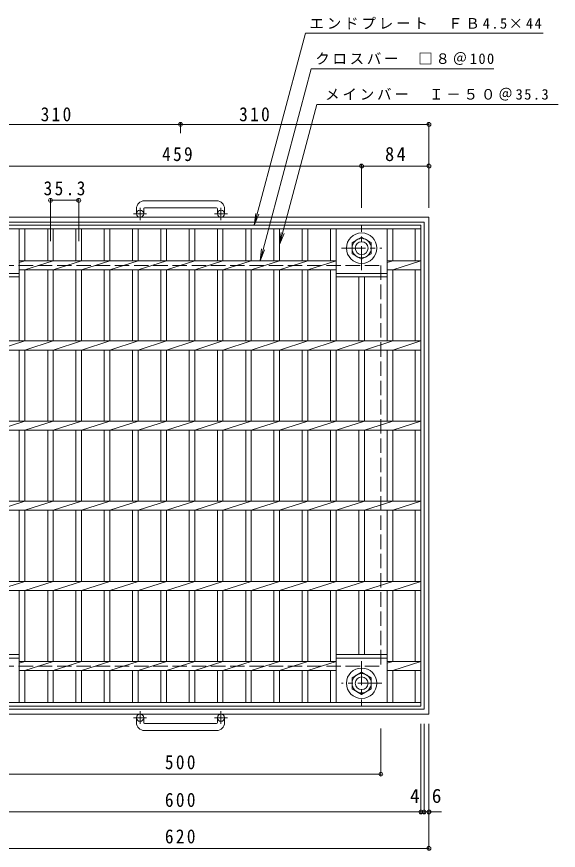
# Model space of a CAD drawing. Units: millimetres at full size, sheet at 1:6. Extents: x -857 to 1055, y -824 to 771.
# Drawn here: x -469 to 207, y -269 to 771 of the extents above; entities that cross this region are included whole.
import ezdxf
from ezdxf.enums import TextEntityAlignment as Align

# ---------------------------------------------------------------- set-up
doc = ezdxf.new("R2010")
doc.units = ezdxf.units.MM
doc.header["$LTSCALE"] = 6
doc.header["$PDMODE"] = 32
doc.header["$PDSIZE"] = 4.8
doc.linetypes.add('CHAIN1', pattern=[8, 5, -1, 1, -1])
doc.linetypes.add('DASHED3', pattern=[4, 3, -1])
for name, color, linetype, lineweight in [('E-1', 2, 'Continuous', 9), ('E-2', 3, 'Continuous', 9), ('E-4', 7, 'Continuous', 9), ('E-5', 7, 'Continuous', 9)]:
    doc.layers.add(name, color=color, linetype=linetype, lineweight=lineweight)
doc.styles.add('ＭＳ ゴシック', font='')
doc.styles.get('ＭＳ ゴシック').set_extended_font_data('MS Gothic')

msp = doc.modelspace()

# ---------------------------------------------------------------- linework, layer by layer
at = {"layer": 'E-1'}
for p, q in [((-219.042, 541.545), (-309.042, 541.545)), ((-319.042, 531.546), (-319.042, 525.446)), ((-310.042, 531.546), (-310.042, 525.446)), ((-309.042, 532.546), (-219.042, 532.546)), ((-218.042, 531.546), (-218.042, 525.446)), ((-209.042, 531.546), (-209.042, 525.446)), ((-574.041, 520.946), (45.958, 520.946)), ((45.958, 520.946), (45.958, -99.054)), ((-568.041, 514.946), (39.958, 514.946)), ((39.958, 514.946), (39.958, -93.054)), ((-50.041, 489.374), (-38.041, 496.302)), ((-50.041, 475.518), (-50.041, 489.374)), ((-38.041, 496.302), (-26.041, 489.374)), ((-26.041, 489.374), (-26.041, 475.518)), ((-38.041, 468.589), (-50.041, 475.518)), ((-26.041, 475.518), (-38.041, 468.589)), ((-568.041, -93.054), (39.958, -93.054)), ((-574.041, -99.054), (45.958, -99.054)), ((-319.042, -109.655), (-319.042, -103.555)), ((-310.042, -109.655), (-310.042, -103.555)), ((-218.042, -109.655), (-218.042, -103.555)), ((-209.042, -109.655), (-209.042, -103.555)), ((-309.042, -110.655), (-219.042, -110.655)), ((-219.042, -119.655), (-309.042, -119.655))]:
    msp.add_line(p, q, dxfattribs=at)
at = {"layer": 'E-1', "linetype": 'CHAIN1'}
for p, q in [((-314.542, 517.338), (-314.542, 532.936)), ((-213.541, 517.338), (-213.541, 532.936)), ((-306.378, 525.446), (-322.786, 525.446)), ((-205.379, 525.446), (-221.786, 525.446)), ((-38.041, 454.809), (-38.041, 510.083)), ((-63.178, 482.446), (-12.905, 482.446)), ((-38.041, -32.918), (-38.041, -88.192)), ((-12.905, -60.555), (-63.178, -60.555)), ((-306.378, -103.555), (-322.786, -103.555)), ((-314.542, -95.448), (-314.542, -111.045)), ((-205.379, -103.555), (-221.786, -103.555)), ((-213.541, -95.448), (-213.541, -111.045))]:
    msp.add_line(p, q, dxfattribs=at)
at = {"layer": 'E-1', "linetype": 'DASHED3'}
for p, q in [((-514.042, 460.946), (-14.041, 460.946)), ((-14.041, 460.946), (-14.041, -39.055)), ((-514.042, -39.055), (-14.041, -39.055))]:
    msp.add_line(p, q, dxfattribs=at)
at = {"layer": 'E-1'}
msp.add_lwpolyline([(-50.042, -67.483), (-50.042, -53.627), (-38.041, -46.698), (-26.042, -53.627), (-26.042, -67.483), (-38.041, -74.411)], close=True, dxfattribs=at)
for centre, radius in [((-314.542, 525.446), 4.5), ((-213.541, 525.446), 4.5), ((-38.041, 482.446), 19), ((-38.041, 482.446), 12), ((-38.041, 482.446), 8), ((-38.041, -60.555), 19), ((-38.041, -60.555), 12), ((-38.041, -60.555), 8), ((-314.542, -103.555), 4.5), ((-213.541, -103.555), 4.5)]:
    msp.add_circle(centre, radius, dxfattribs=at)
for centre, radius, start, end in [((-309.042, 531.546), 10, 90, 180), ((-219.042, 531.546), 10, 0, 90), ((-309.042, 531.546), 1, 90, 180), ((-219.042, 531.546), 1, 0, 90), ((-309.042, -109.655), 10, 180, 270), ((-309.042, -109.655), 1, 180, 270), ((-219.042, -109.655), 10, 270, 0), ((-219.042, -109.655), 1, 270, 0)]:
    msp.add_arc(centre, radius, start, end, dxfattribs=at)
at = {"layer": 'E-2'}
for p, q in [((-564.041, 510.946), (35.958, 510.946)), ((35.958, -89.055), (35.958, 510.946)), ((-564.041, 506.446), (35.958, 506.446)), ((-465.241, 366.596), (-465.241, 506.446)), ((-458.241, 466.595), (-458.241, 506.446)), ((-429.841, 466.595), (-429.841, 506.446)), ((-422.841, 466.595), (-422.841, 506.446)), ((-394.541, 466.595), (-394.541, 506.446)), ((-387.541, 466.595), (-387.541, 506.446)), ((-359.241, 466.595), (-359.241, 506.446)), ((-352.241, 466.595), (-352.241, 506.446)), ((-323.941, 466.595), (-323.941, 506.446)), ((-316.941, 466.595), (-316.941, 506.446)), ((-288.641, 466.595), (-288.641, 506.446)), ((-281.641, 466.595), (-281.641, 506.446)), ((-253.341, 466.595), (-253.341, 506.446)), ((-246.341, 466.595), (-246.341, 506.446)), ((-218.041, 466.595), (-218.041, 506.446)), ((-211.041, 466.595), (-211.041, 506.446)), ((-182.741, 466.595), (-182.741, 506.446)), ((-175.741, 466.595), (-175.741, 506.446)), ((-147.441, 466.595), (-147.441, 506.446)), ((-140.441, 466.595), (-140.441, 506.446)), ((-112.141, 466.595), (-112.141, 506.446)), ((-105.141, 466.595), (-105.141, 506.446)), ((-76.841, 466.595), (-76.841, 506.446)), ((-69.841, 366.596), (-69.841, 506.446)), ((-6.241, 366.596), (-6.241, 506.446)), ((0.759, 466.595), (0.759, 506.446)), ((28.958, 466.595), (28.958, 506.446)), ((-465.241, 464.356), (-458.241, 466.596)), ((-465.241, 466.595), (-69.846, 466.595)), ((-458.241, 455.297), (-422.841, 466.596)), ((-422.841, 455.297), (-387.541, 466.596)), ((-387.541, 455.297), (-352.241, 466.596)), ((-352.242, 455.297), (-316.942, 466.596)), ((-316.942, 455.297), (-281.642, 466.596)), ((-281.642, 455.297), (-246.342, 466.596)), ((-246.342, 455.297), (-211.042, 466.596)), ((-211.042, 455.297), (-175.742, 466.596)), ((-175.742, 455.297), (-140.442, 466.596)), ((-140.442, 455.297), (-105.142, 466.596)), ((-105.143, 455.297), (-69.846, 466.595)), ((-6.241, 464.356), (0.757, 466.596)), ((-6.241, 466.595), (35.958, 466.595)), ((0.759, 455.296), (35.958, 466.595)), ((-528.841, 450.946), (-465.241, 450.946)), ((-465.241, 455.296), (-69.841, 455.296)), ((-458.241, 366.596), (-458.241, 455.296)), ((-429.841, 366.596), (-429.841, 455.296)), ((-422.841, 366.596), (-422.841, 455.296)), ((-394.541, 366.596), (-394.541, 455.296)), ((-387.541, 366.596), (-387.541, 455.296)), ((-359.241, 366.596), (-359.241, 455.296)), ((-352.241, 366.596), (-352.241, 455.296)), ((-323.941, 366.596), (-323.941, 455.296)), ((-316.941, 366.596), (-316.941, 455.296)), ((-288.641, 366.596), (-288.641, 455.296)), ((-281.641, 366.596), (-281.641, 455.296)), ((-253.341, 366.596), (-253.341, 455.296)), ((-246.341, 366.596), (-246.341, 455.296)), ((-218.041, 366.596), (-218.041, 455.296)), ((-211.041, 366.596), (-211.041, 455.296)), ((-182.741, 366.596), (-182.741, 455.296)), ((-175.741, 366.596), (-175.741, 455.296)), ((-147.441, 366.596), (-147.441, 455.296)), ((-140.441, 366.596), (-140.441, 455.296)), ((-112.141, 366.596), (-112.141, 455.296)), ((-105.141, 366.596), (-105.141, 455.296)), ((-76.841, 366.596), (-76.841, 455.296)), ((-69.846, 451.796), (-69.841, 451.797)), ((-69.841, 450.946), (-6.241, 450.946)), ((-6.241, 455.296), (35.958, 455.296)), ((0.759, 366.596), (0.759, 455.296)), ((28.958, 366.596), (28.958, 455.296)), ((-528.841, 446.446), (-465.241, 446.446)), ((-69.841, 446.446), (-6.241, 446.446)), ((-41.542, 366.596), (-41.542, 446.446)), ((-34.542, 366.596), (-34.542, 446.446)), ((-564.041, 366.596), (35.958, 366.596)), ((-493.541, 355.296), (-458.241, 366.596)), ((-458.241, 355.296), (-422.841, 366.596)), ((-422.841, 355.296), (-387.541, 366.596)), ((-387.541, 355.296), (-352.241, 366.596)), ((-352.242, 355.296), (-316.942, 366.596)), ((-316.942, 355.296), (-281.642, 366.596)), ((-281.642, 355.296), (-246.342, 366.596)), ((-246.342, 355.296), (-211.042, 366.596)), ((-211.042, 355.296), (-175.742, 366.596)), ((-175.742, 355.296), (-140.442, 366.596)), ((-140.442, 355.296), (-105.142, 366.596)), ((-105.143, 355.296), (-69.842, 366.596)), ((-69.843, 355.296), (-34.543, 366.596)), ((-34.543, 355.296), (0.757, 366.596)), ((0.759, 355.296), (35.958, 366.596)), ((-564.041, 355.296), (35.958, 355.296)), ((-465.241, 266.595), (-465.241, 355.296)), ((-458.241, 266.595), (-458.241, 355.296)), ((-429.841, 266.595), (-429.841, 355.296)), ((-422.841, 266.595), (-422.841, 355.296)), ((-394.541, 266.595), (-394.541, 355.296)), ((-387.541, 266.595), (-387.541, 355.296)), ((-359.241, 266.595), (-359.241, 355.296)), ((-352.241, 266.595), (-352.241, 355.296)), ((-323.941, 266.595), (-323.941, 355.296)), ((-316.941, 266.595), (-316.941, 355.296)), ((-288.641, 266.595), (-288.641, 355.296)), ((-281.641, 266.595), (-281.641, 355.296)), ((-253.341, 266.595), (-253.341, 355.296)), ((-246.341, 266.595), (-246.341, 355.296)), ((-218.041, 266.595), (-218.041, 355.296)), ((-211.041, 266.595), (-211.041, 355.296)), ((-182.741, 266.595), (-182.741, 355.296)), ((-175.741, 266.595), (-175.741, 355.296)), ((-147.441, 266.595), (-147.441, 355.296)), ((-140.441, 266.595), (-140.441, 355.296)), ((-112.141, 266.595), (-112.141, 355.296)), ((-105.141, 266.595), (-105.141, 355.296)), ((-76.841, 266.595), (-76.841, 355.296)), ((-69.841, 266.595), (-69.841, 355.296)), ((-41.542, 266.595), (-41.542, 355.296)), ((-34.542, 266.595), (-34.542, 355.296)), ((-6.241, 266.595), (-6.241, 355.296)), ((0.759, 266.595), (0.759, 355.296)), ((28.958, 266.595), (28.958, 355.296)), ((-564.041, 266.595), (35.958, 266.595)), ((-493.541, 255.297), (-458.241, 266.596)), ((-458.241, 255.297), (-422.841, 266.596)), ((-422.841, 255.297), (-387.541, 266.596)), ((-387.541, 255.297), (-352.241, 266.596)), ((-352.242, 255.297), (-316.942, 266.596)), ((-316.942, 255.297), (-281.642, 266.596)), ((-281.642, 255.297), (-246.342, 266.596)), ((-246.342, 255.297), (-211.042, 266.596)), ((-211.042, 255.297), (-175.742, 266.596)), ((-175.742, 255.297), (-140.442, 266.596)), ((-140.442, 255.297), (-105.142, 266.596)), ((-105.143, 255.297), (-69.842, 266.596)), ((-69.843, 255.297), (-34.543, 266.596)), ((-34.543, 255.297), (0.757, 266.596)), ((0.759, 255.296), (35.958, 266.595)), ((-564.041, 255.296), (35.958, 255.296)), ((-465.241, 166.596), (-465.241, 255.296)), ((-458.241, 166.596), (-458.241, 255.296)), ((-429.841, 166.596), (-429.841, 255.296)), ((-422.841, 166.596), (-422.841, 255.296)), ((-394.541, 166.596), (-394.541, 255.296)), ((-387.541, 166.596), (-387.541, 255.296)), ((-359.241, 166.596), (-359.241, 255.296)), ((-352.241, 166.596), (-352.241, 255.296)), ((-323.941, 166.596), (-323.941, 255.296)), ((-316.941, 166.596), (-316.941, 255.296)), ((-288.641, 166.596), (-288.641, 255.296)), ((-281.641, 166.596), (-281.641, 255.296)), ((-253.341, 166.596), (-253.341, 255.296)), ((-246.341, 166.596), (-246.341, 255.296)), ((-218.041, 166.596), (-218.041, 255.296)), ((-211.041, 166.596), (-211.041, 255.296)), ((-182.741, 166.596), (-182.741, 255.296)), ((-175.741, 166.596), (-175.741, 255.296)), ((-147.441, 166.596), (-147.441, 255.296)), ((-140.441, 166.596), (-140.441, 255.296)), ((-112.141, 166.596), (-112.141, 255.296)), ((-105.141, 166.596), (-105.141, 255.296)), ((-76.841, 166.596), (-76.841, 255.296)), ((-69.841, 166.596), (-69.841, 255.296)), ((-41.542, 166.596), (-41.542, 255.296)), ((-34.542, 166.596), (-34.542, 255.296)), ((-6.241, 166.596), (-6.241, 255.296)), ((0.759, 166.596), (0.759, 255.296)), ((28.958, 166.596), (28.958, 255.296)), ((-564.041, 166.596), (35.958, 166.596)), ((-493.541, 155.296), (-458.241, 166.596)), ((-458.241, 155.296), (-422.841, 166.596)), ((-422.841, 155.296), (-387.541, 166.596)), ((-387.541, 155.296), (-352.241, 166.596)), ((-352.242, 155.296), (-316.942, 166.596)), ((-316.942, 155.296), (-281.642, 166.596)), ((-281.642, 155.296), (-246.342, 166.596)), ((-246.342, 155.296), (-211.042, 166.596)), ((-211.042, 155.296), (-175.742, 166.596)), ((-175.742, 155.296), (-140.442, 166.596)), ((-140.442, 155.296), (-105.142, 166.596)), ((-105.143, 155.296), (-69.842, 166.596)), ((-69.843, 155.296), (-34.543, 166.596)), ((-34.543, 155.296), (0.757, 166.596)), ((0.759, 155.295), (35.958, 166.596)), ((-564.041, 155.295), (35.958, 155.295)), ((-465.241, 66.596), (-465.241, 155.295)), ((-458.241, 66.596), (-458.241, 155.295)), ((-429.841, 66.596), (-429.841, 155.295)), ((-422.841, 66.596), (-422.841, 155.295)), ((-394.541, 66.596), (-394.541, 155.295)), ((-387.541, 66.596), (-387.541, 155.295)), ((-359.241, 66.596), (-359.241, 155.295)), ((-352.241, 66.596), (-352.241, 155.295)), ((-323.941, 66.596), (-323.941, 155.295)), ((-316.941, 66.596), (-316.941, 155.295)), ((-288.641, 66.596), (-288.641, 155.295)), ((-281.641, 66.596), (-281.641, 155.295)), ((-253.341, 66.596), (-253.341, 155.295)), ((-246.341, 66.596), (-246.341, 155.295)), ((-218.041, 66.596), (-218.041, 155.295)), ((-211.041, 66.596), (-211.041, 155.295)), ((-182.741, 66.596), (-182.741, 155.295)), ((-175.741, 66.596), (-175.741, 155.295)), ((-147.441, 66.596), (-147.441, 155.295)), ((-140.441, 66.596), (-140.441, 155.295)), ((-112.141, 66.596), (-112.141, 155.295)), ((-105.141, 66.596), (-105.141, 155.295)), ((-76.841, 66.596), (-76.841, 155.295)), ((-69.841, 66.596), (-69.841, 155.295)), ((-41.542, 66.596), (-41.542, 155.295)), ((-34.542, 66.596), (-34.542, 155.295)), ((-6.241, 66.596), (-6.241, 155.295)), ((0.759, 66.596), (0.759, 155.295)), ((28.958, 66.596), (28.958, 155.295)), ((-564.041, 66.596), (35.958, 66.596)), ((-493.541, 55.297), (-458.241, 66.596)), ((-458.241, 55.297), (-422.841, 66.596)), ((-422.841, 55.297), (-387.541, 66.596)), ((-387.541, 55.297), (-352.241, 66.596)), ((-352.242, 55.297), (-316.942, 66.596)), ((-316.942, 55.297), (-281.642, 66.596)), ((-281.642, 55.297), (-246.342, 66.596)), ((-246.342, 55.297), (-211.042, 66.596)), ((-211.042, 55.297), (-175.742, 66.596)), ((-175.742, 55.297), (-140.442, 66.596)), ((-140.442, 55.297), (-105.142, 66.596)), ((-105.143, 55.297), (-69.842, 66.596)), ((-69.843, 55.297), (-34.543, 66.596)), ((-34.543, 55.297), (0.757, 66.596)), ((0.759, 55.296), (35.958, 66.596)), ((-564.041, 55.296), (35.958, 55.296)), ((-465.241, -84.555), (-465.241, 55.296)), ((-458.241, -33.404), (-458.241, 55.296)), ((-429.841, -33.404), (-429.841, 55.296)), ((-422.841, -33.404), (-422.841, 55.296)), ((-394.541, -33.404), (-394.541, 55.296)), ((-387.541, -33.404), (-387.541, 55.296)), ((-359.241, -33.404), (-359.241, 55.296)), ((-352.241, -33.404), (-352.241, 55.296)), ((-323.941, -33.404), (-323.941, 55.296)), ((-316.941, -33.404), (-316.941, 55.296)), ((-288.641, -33.404), (-288.641, 55.296)), ((-281.641, -33.404), (-281.641, 55.296)), ((-253.341, -33.404), (-253.341, 55.296)), ((-246.341, -33.404), (-246.341, 55.296)), ((-218.041, -33.404), (-218.041, 55.296)), ((-211.041, -33.404), (-211.041, 55.296)), ((-182.741, -33.404), (-182.741, 55.296)), ((-175.741, -33.404), (-175.741, 55.296)), ((-147.441, -33.404), (-147.441, 55.296)), ((-140.441, -33.404), (-140.441, 55.296)), ((-112.141, -33.404), (-112.141, 55.296)), ((-105.141, -33.404), (-105.141, 55.296)), ((-76.841, -33.404), (-76.841, 55.296)), ((-69.841, -84.555), (-69.841, 55.296)), ((-41.542, -24.555), (-41.542, 55.296)), ((-34.542, -24.555), (-34.542, 55.296)), ((-6.241, -84.555), (-6.241, 55.296)), ((0.759, -33.404), (0.759, 55.296)), ((28.958, -33.404), (28.958, 55.296)), ((-465.241, -24.555), (-528.841, -24.555)), ((-465.241, -29.055), (-528.841, -29.055)), ((-6.241, -24.555), (-69.841, -24.555)), ((-6.241, -29.055), (-69.841, -29.055)), ((-458.241, -33.404), (-465.241, -35.645)), ((-69.842, -33.404), (-465.241, -33.404)), ((-458.241, -44.704), (-422.841, -33.404)), ((-422.841, -44.704), (-387.541, -33.404)), ((-387.541, -44.704), (-352.241, -33.404)), ((-352.242, -44.704), (-316.942, -33.404)), ((-316.942, -44.704), (-281.642, -33.404)), ((-281.642, -44.704), (-246.342, -33.404)), ((-246.342, -44.704), (-211.042, -33.404)), ((-211.042, -44.704), (-175.742, -33.404)), ((-175.742, -44.704), (-140.442, -33.404)), ((-140.442, -44.704), (-105.142, -33.404)), ((-105.143, -44.704), (-69.842, -33.404)), ((0.757, -33.404), (-6.241, -35.644)), ((35.958, -33.404), (-6.241, -33.404)), ((0.759, -44.705), (35.958, -33.404)), ((-69.841, -44.705), (-465.241, -44.705)), ((-458.241, -84.555), (-458.241, -44.705)), ((-429.841, -84.555), (-429.841, -44.705)), ((-422.841, -84.555), (-422.841, -44.705)), ((-394.541, -84.555), (-394.541, -44.705)), ((-387.541, -84.555), (-387.541, -44.705)), ((-359.241, -84.555), (-359.241, -44.705)), ((-352.241, -84.555), (-352.241, -44.705)), ((-323.941, -84.555), (-323.941, -44.705)), ((-316.941, -84.555), (-316.941, -44.705)), ((-288.641, -84.555), (-288.641, -44.705)), ((-281.641, -84.555), (-281.641, -44.705)), ((-253.341, -84.555), (-253.341, -44.705)), ((-246.341, -84.555), (-246.341, -44.705)), ((-218.041, -84.555), (-218.041, -44.705)), ((-211.041, -84.555), (-211.041, -44.705)), ((-182.741, -84.555), (-182.741, -44.705)), ((-175.741, -84.555), (-175.741, -44.705)), ((-147.441, -84.555), (-147.441, -44.705)), ((-140.441, -84.555), (-140.441, -44.705)), ((-112.141, -84.555), (-112.141, -44.705)), ((-105.141, -84.555), (-105.141, -44.705)), ((-76.841, -84.555), (-76.841, -44.705)), ((-69.846, -44.705), (-69.841, -44.703)), ((35.958, -44.705), (-6.241, -44.705)), ((0.759, -84.555), (0.759, -44.705)), ((28.958, -84.555), (28.958, -44.705)), ((35.958, -84.555), (-564.041, -84.555)), ((35.958, -89.055), (-564.041, -89.055))]:
    msp.add_line(p, q, dxfattribs=at)
at = {"layer": 'E-4'}
for p, q in [((-574.041, 636.907), (-264.042, 636.907)), ((-264.042, 638.707), (-264.042, 625.757)), ((-264.042, 636.907), (45.958, 636.907)), ((45.958, 638.707), (45.958, 532.946)), ((-497.041, 584.856), (-38.041, 584.856)), ((-38.041, 586.656), (-38.041, 532.946)), ((-38.041, 584.856), (45.958, 584.856)), ((-426.341, 543.937), (-426.341, 491.059)), ((-426.341, 542.137), (-391.041, 542.137)), ((-391.041, 543.937), (-391.041, 491.059)), ((35.909, -222.922), (35.909, -111.054)), ((39.958, -222.922), (39.958, -111.054)), ((45.958, -268.455), (45.958, -111.054)), ((-14.041, -175.855), (-14.041, -117.055)), ((-514.042, -174.055), (-14.041, -174.055)), ((-563.992, -221.122), (35.909, -221.122)), ((35.909, -221.122), (39.958, -221.122)), ((39.958, -221.122), (45.958, -221.122)), ((45.958, -221.122), (61.538, -221.122)), ((-574.042, -266.655), (45.958, -266.655))]:
    msp.add_line(p, q, dxfattribs=at)
for p in [(-264.042, 636.907), (45.958, 636.907), (-38.041, 584.856), (45.958, 584.856), (-426.341, 542.137), (-391.041, 542.137), (-14.041, -174.055), (35.909, -221.122), (39.958, -221.122), (45.958, -221.122), (45.958, -266.655)]:
    msp.add_point(p, dxfattribs=at)
at = {"layer": 'E-5'}
for p, q in [((-172.046, 510.946), (-108.009, 750.574)), ((188.354, 750.574), (-108.009, 750.574)), ((-164.803, 466.595), (-100.807, 706.075)), ((127.146, 706.075), (-100.807, 706.075)), ((-140.441, 486.893), (-93.807, 661.575)), ((207.428, 661.575), (-93.807, 661.575)), ((-172.046, 510.946), (-170.088, 525.817)), ((-172.046, 510.946), (-166.305, 524.804)), ((-140.441, 486.893), (-138.483, 501.765)), ((-140.441, 486.893), (-134.701, 500.751)), ((-164.803, 466.595), (-162.846, 481.467)), ((-164.803, 466.595), (-159.063, 480.454))]:
    msp.add_line(p, q, dxfattribs=at)

# ---------------------------------------------------------------- texts
at = {"layer": 'E-4', "color": 2, "style": 'ＭＳ ゴシック'}
for s, p in [('4', (22.322, -215.122)), ('6', (49.538, -215.122))]:
    msp.add_text(s, height=17.6, dxfattribs=at).set_placement(p, align=Align.BOTTOM_LEFT)
at = {"layer": 'E-4', "color": 2, "char_height": 17.6, "attachment_point": 7, "style": 'ＭＳ ゴシック'}
for s, insert in [('\\T1.27;\\W0.9;310', (-438.542, 640.507)), ('\\T1.27;\\W0.9;310', (-190.899, 640.507)), ('\\T1.27;\\W0.9;459', (-287.041, 590.856)), ('\\T1.27;\\W0.95;84', (-8.791, 590.856)), ('\\T1.28;\\W0.9;35.3', (-434.941, 548.137)), ('\\T1.27;\\W0.9;500', (-283.541, -168.055)), ('\\T1.27;\\W0.9;600', (-283.541, -215.122)), ('\\T1.27;\\W0.9;620', (-283.542, -260.655))]:
    msp.add_mtext(s, dxfattribs=dict(at, insert=insert))
at = {"layer": 'E-5', "char_height": 13.2, "attachment_point": 7, "style": 'ＭＳ ゴシック'}
for s, insert in [('\\T1.2;エンドプレート\u3000ＦＢ4.5×44', (-103.009, 755.574)), ('\\T1.19;クロスバー\u3000□８＠100', (-95.807, 711.075)), ('\\T1.2;メインバー\u3000Ｉ－５０＠35.3', (-83.572, 666.575))]:
    msp.add_mtext(s, dxfattribs=dict(at, insert=insert))

doc.saveas('drawing.dxf')
